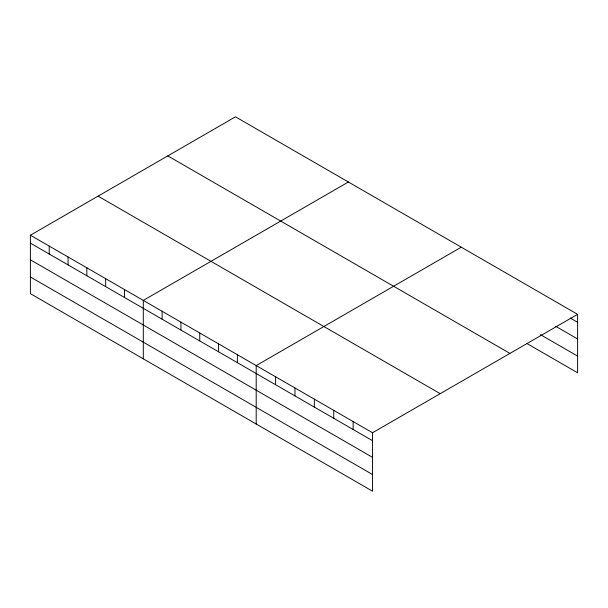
<?xml version="1.0" encoding="UTF-8"?>
<svg xmlns="http://www.w3.org/2000/svg" width="608" height="608" viewBox="0 0 608 608"><rect width="100%" height="100%" fill="white"/><g stroke="black" fill="none" stroke-linecap="round" stroke-linejoin="round"><path stroke-width="0.91" d="M372.522 457.345L372.522 432.744L30.4 235.22L30.4 293.656L372.522 491.18L372.522 457.345L30.4 259.821M526.71 343.398L577.6 372.78L577.6 314.344L235.478 116.82L30.4 235.22M348.376 182.005L143.298 300.405L143.298 358.842M461.282 247.182L256.196 365.59L256.196 424.019M372.522 432.744L577.6 314.344M570.327 318.083L577.6 322.278M555.788 326.352L577.6 338.945M540.444 334.658L577.6 356.113M167.8 155.891L509.922 353.415M98.078 196.148L440.2 393.672M30.4 243.162L372.522 440.686M30.4 276.99L372.522 474.514M353.134 421.549L353.134 429.491M333.746 410.362L333.746 418.296M314.359 399.167L314.359 407.102M294.971 387.972L294.971 395.914M275.584 376.778L275.584 384.72M237.386 354.722L237.386 362.664M218.568 343.862L218.568 351.796M199.751 332.994L199.751 340.936M180.933 322.134L180.933 330.068M162.116 311.266L162.116 319.208M124.48 289.545L124.48 297.479M105.663 278.677L105.663 286.619M86.853 267.816L86.853 275.751M68.035 256.948L68.035 264.89M49.218 246.088L49.218 254.022"/></g></svg>
